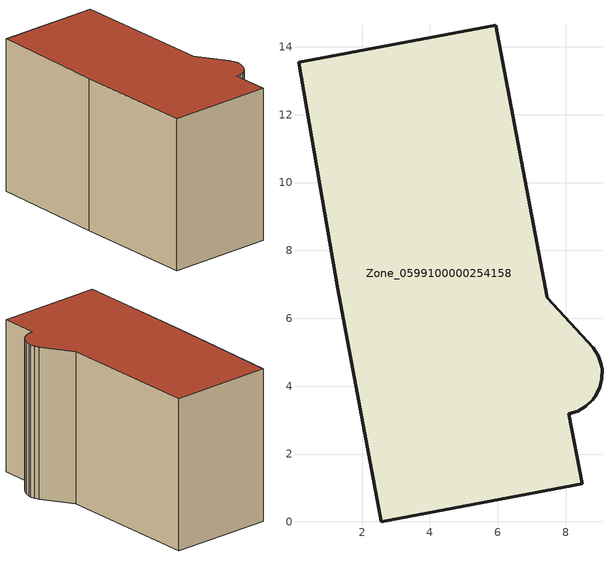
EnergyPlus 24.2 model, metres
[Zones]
Zone_0599100000254158
 floor ground (C_G): 8.96,4.9 9.05,4.63 9.07,4.5 9.07,4.22 9,3.96 8.88,3.71 8.8,3.6 8.6,3.41 8.36,3.27 8.1,3.18 8.49,1.12 2.56,0 1.28,6.87 0.13,13.54 5.94,14.64 7.46,6.6 8.82,5.13 z0
 wall outside (C_F): 8.1,3.18 8.36,3.27 8.6,3.41 8.8,3.6 8.88,3.71 9,3.96 9.07,4.22 9.07,4.5 9.05,4.63 8.96,4.9 8.82,5.13 7.46,6.6 5.94,14.64 0.13,13.54 1.28,6.87 2.56,0 8.49,1.12 8.1,3.18 z0:8.75
 roof outside (C_R): 1.28,6.87 2.56,0 8.49,1.12 8.1,3.18 8.36,3.27 8.6,3.41 8.8,3.6 8.88,3.71 9,3.96 9.07,4.22 9.07,4.5 9.05,4.63 8.96,4.9 8.82,5.13 7.46,6.6 5.94,14.64 0.13,13.54 z8.75
[BUILDING]
Pand.0599100000254158: North Axis=0; Terrain=City; Loads Convergence Tolerance Value=0.04; Temperature Convergence Tolerance Value=0.4; Solar Distribution=FullExterior; Maximum Number of Warmup Days=25; Minimum Number of Warmup Days=1
[Site:Location]
Rotterdam.The.Hague.AP_ZH_NLD Design_Conditions: Latitude=51.96; Longitude=4.45; Time Zone=1; Elevation=-4.5
[SITE:GROUNDTEMPERATURE:BUILDINGSURFACE]
18, 18, 18, 18, 18, 18, 18, 18, 18, 18, 18, 18
[MATERIAL] Thermal Absorptance=0.9; Solar Absorptance=0.7; Visible Absorptance=0.7
Name | Roughness | Thickness | Conductivity | Density | Specific Heat
G.D.1992-2005 | MediumSmooth | 0.15 | 0.06 | 540 | 1210
F.D.1992-2005 | Rough | 0.3 | 0.12 | 1920 | 840
R.D.1992-2005 | MediumRough | 0.2 | 0.08 | 1500 | 1000
[CONSTRUCTION]
C_G: G.D.1992-2005
C_F: F.D.1992-2005
C_R: R.D.1992-2005
[ZONE]
Zone_0599100000254158: Type=1; Multiplier=1; Ceiling Height=Autocalculate; Volume=Autocalculate; Floor Area=autocalculate; Part of Total Floor Area=Yes
[ZONEINFILTRATION:DESIGNFLOWRATE]
Infil_Zone_0599100000254158: Zone or ZoneList or Space or SpaceList=Zone_0599100000254158; Schedule=AlwaysOn; Design Flow Rate Calculation Method=Flow/Area; Flow Rate per Floor Area=0.0021; Constant Term Coefficient=1; Temperature Term Coefficient=0; Velocity Term Coefficient=0; Velocity Squared Term Coefficient=0
[HVACTEMPLATE:ZONE:IDEALLOADSAIRSYSTEM]
Zone_0599100000254158: Maximum Heating Supply Air Temperature=50; Minimum Cooling Supply Air Temperature=13; Maximum Heating Supply Air Humidity Ratio=0.0156; Minimum Cooling Supply Air Humidity Ratio=0.0077; Heating Limit=NoLimit; Cooling Limit=NoLimit; Dehumidification Control Type=ConstantSensibleHeatRatio; Cooling Sensible Heat Ratio=0.7; Dehumidification Setpoint=60; Humidification Control Type=None; Humidification Setpoint=30; Outdoor Air Method=None; Outdoor Air Flow Rate per Person=0.00944; Outdoor Air Flow Rate per Zone Floor Area=0; Outdoor Air Flow Rate per Zone=0; Demand Controlled Ventilation Type=None; Outdoor Air Economizer Type=NoEconomizer; Heat Recovery Type=None; Sensible Heat Recovery Effectiveness=0.7; Latent Heat Recovery Effectiveness=0.65
[ZONECONTROL:THERMOSTAT]
ThermostatControl_Zone_0599100000254158: Zone or ZoneList=Zone_0599100000254158; Control Type Schedule=DualSetpointControlType; Control 1=Thermostat_Zone_0599100000254158; Temperature Difference Between Cutout And Setpoint=0
[THERMOSTATSETPOINT:DUALSETPOINT]
Thermostat_Zone_0599100000254158: Heating Setpoint Temperature Schedule=HeatingSetpoint_Zone_0599100000254158; Cooling Setpoint Temperature Schedule=CoolingSetpoint_Zone_0599100000254158
[SCHEDULE:COMPACT]
HeatingSetpoint_Zone_0599100000254158: Through: 12/31, For: AllDays, Until: 24:00, 21
CoolingSetpoint_Zone_0599100000254158: Through: 12/31, For: AllDays, Until: 24:00, 24
DualSetpointControlType: Through: 12/31, For: AllDays, Until: 24:00, 4
AlwaysOn: Through: 12/31, For: AllDays, Until: 24:00, 1
